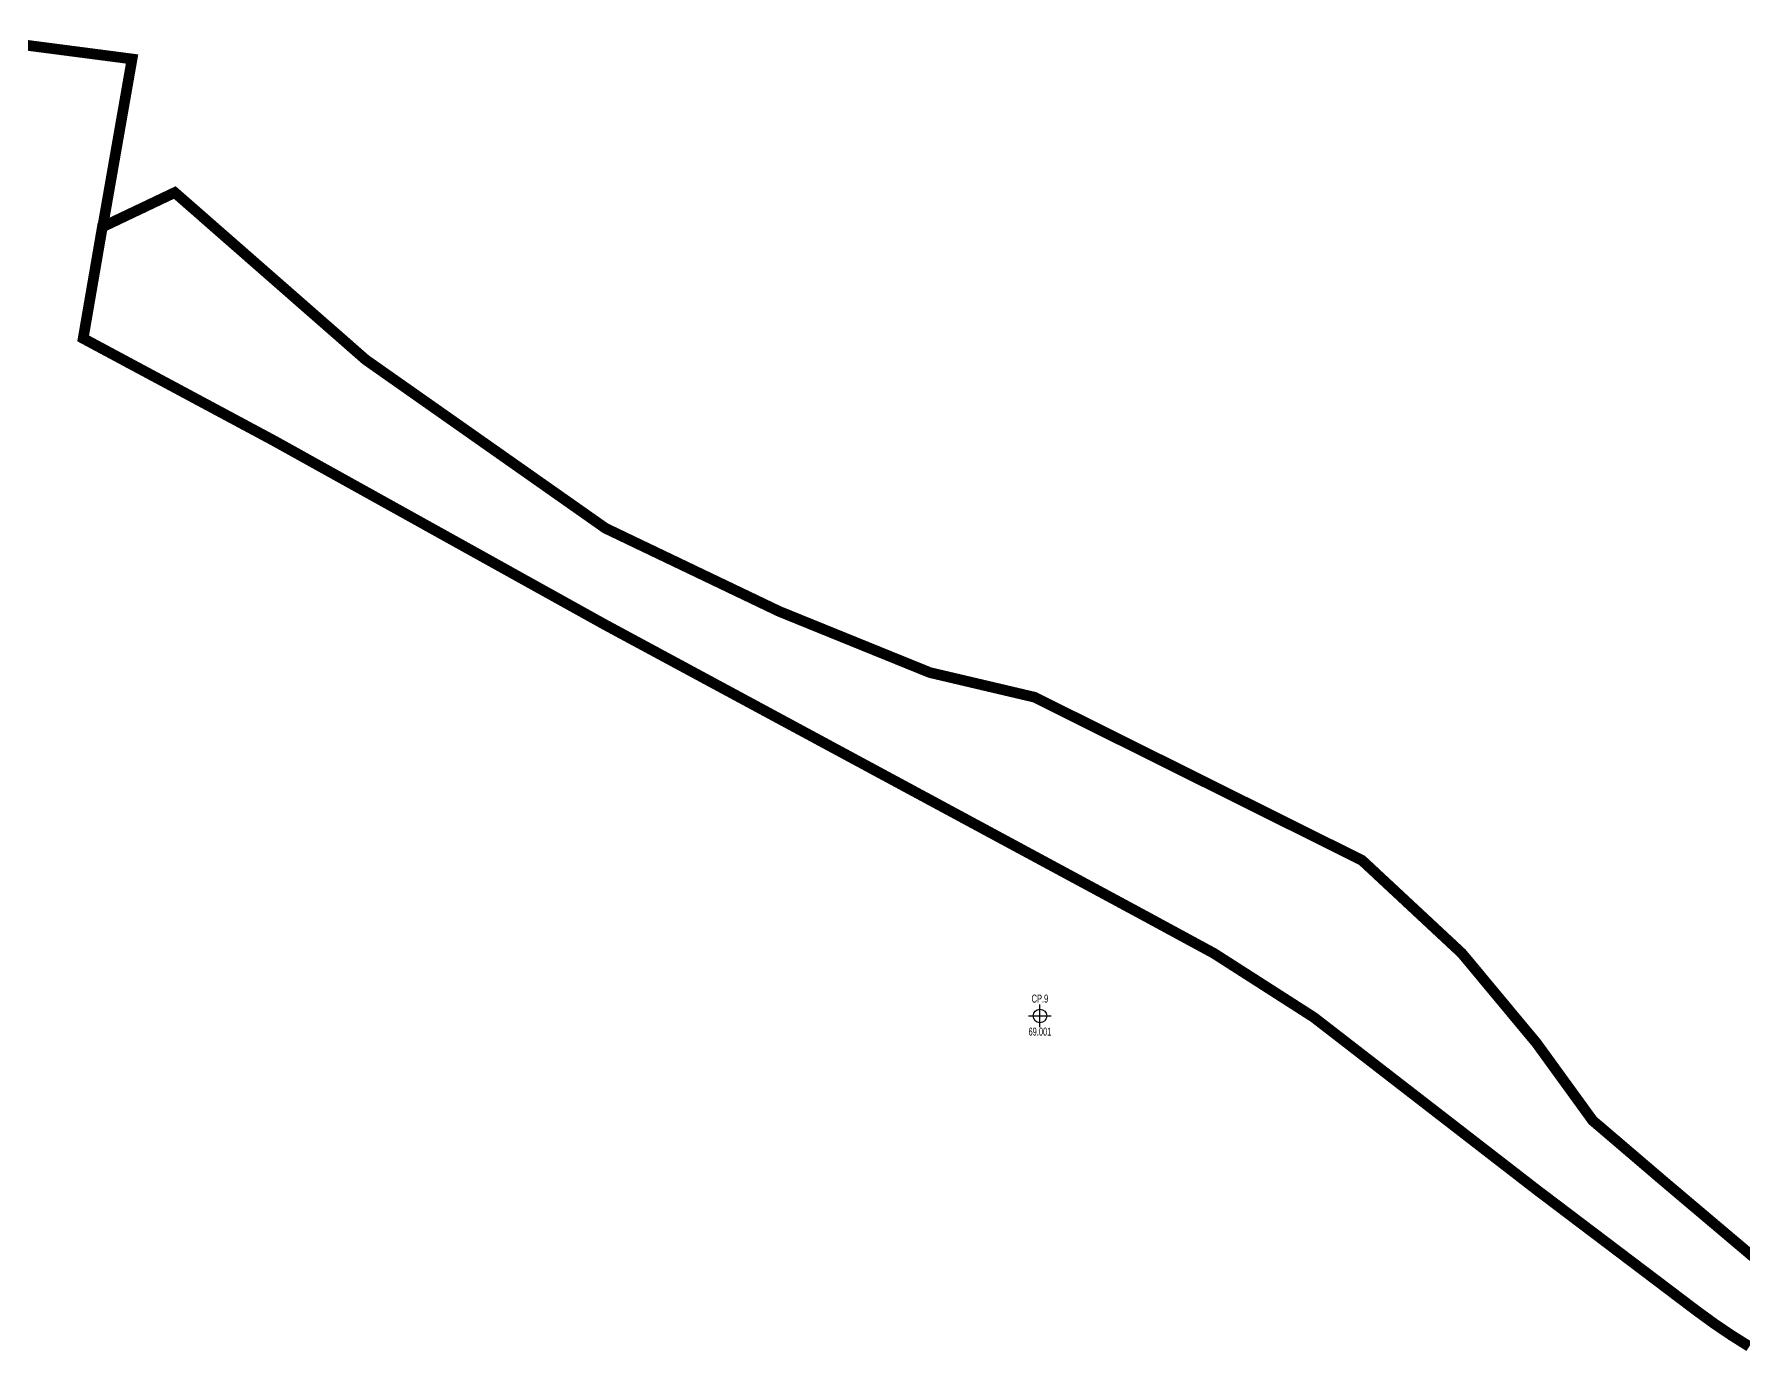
# Model space of a CAD drawing. Extents: x 246623 to 248613, y 375045 to 376133.
# Drawn here: x 247608.8 to 247929.3, y 375825.9 to 376073 of the extents above; entities that cross this region are included whole.
import ezdxf
from ezdxf.enums import TextEntityAlignment as Align

# ---------------------------------------------------------------- set-up
doc = ezdxf.new("R2010")
doc.units = 0
doc.header["$MEASUREMENT"] = 0
doc.linetypes.add('boundary', pattern=[170, 150, -4, 4, -4, 4, -4])
for name, color, linetype in [('-00-경계_369-1 369 매입(20240430)', 7, 'CONTINUOUS'), ('-00-도시계획도로 현황측량경계', 7, 'CONTINUOUS'), ('기준점', 1, 'CONTINUOUS')]:
    doc.layers.add(name, color=color, linetype=linetype)
doc.styles.add('JKS_FONT', font='', dxfattribs={"height": 1.5})
doc.styles.get('JKS_FONT').set_extended_font_data('Expo M')

# ---------------------------------------------------------------- blocks, each defined once
blk = doc.blocks.new('기준점')
at = {"layer": '기준점', "linetype": 'Continuous'}
for p, q in [((-2.12, 0), (2.12, 0)), ((0, -2.12), (0, 2.12))]:
    blk.add_line(p, q, dxfattribs=at)
blk.add_circle((0, 0), 1.27, dxfattribs=at)

msp = doc.modelspace()

# ---------------------------------------------------------------- linework, layer by layer
at = {"layer": '-00-경계_369-1 369 매입(20240430)', "color": 1, "linetype": 'boundary', "const_width": 2}
msp.add_lwpolyline([(247930.37, 375826.86), (247927.02, 375828.96), (247923.74, 375831.18), (247920.54, 375833.51), (247890.52, 375856.23), (247848.72, 375888.58), (247829.98, 375900.59), (247816.46, 375907.92), (247715.71, 375962.27), (247653.64, 375996.77), (247617.97, 376015.9), (247619.76, 376026.28), (247621.57, 376036.8), (247621.63, 376036.82), (247627.14, 376068.3), (247599.16, 376071.95)], dxfattribs=at)
at = {"layer": '-00-도시계획도로 현황측량경계', "color": 5, "linetype": 'boundary', "const_width": 2, "elevation": 123}
msp.add_lwpolyline([(247930.37, 375826.86), (247927.02, 375828.96), (247923.74, 375831.18), (247920.54, 375833.51), (247890.52, 375856.23), (247848.72, 375888.58), (247829.98, 375900.59), (247816.46, 375907.92), (247715.71, 375962.27), (247653.64, 375996.77), (247617.97, 376015.9), (247621.57, 376036.8), (247635.15, 376043.26), (247670.96, 376011.89), (247715.92, 375980.29), (247748.5, 375964.7), (247776.72, 375953.24), (247796.34, 375948.62), (247857.75, 375918.03), (247876.46, 375900.6), (247890.48, 375883.74), (247901, 375869.23), (247914.72, 375857.51), (247938.6, 375837.33)], dxfattribs=at)

# ---------------------------------------------------------------- block references
at = {"layer": '기준점'}
msp.add_blockref('기준점', (247797.37, 375888.85), dxfattribs=at)

# ---------------------------------------------------------------- texts
at = {"layer": '기준점', "style": 'JKS_FONT', "width": 0.7}
msp.add_text('CP.9', height=1.5, dxfattribs=at).set_placement((247797.36, 375890.9), align=Align.BOTTOM_CENTER)
msp.add_text('69.001', height=1.5, dxfattribs=at).set_placement((247797.36, 375886.66), align=Align.TOP_CENTER)

doc.saveas('drawing.dxf')
